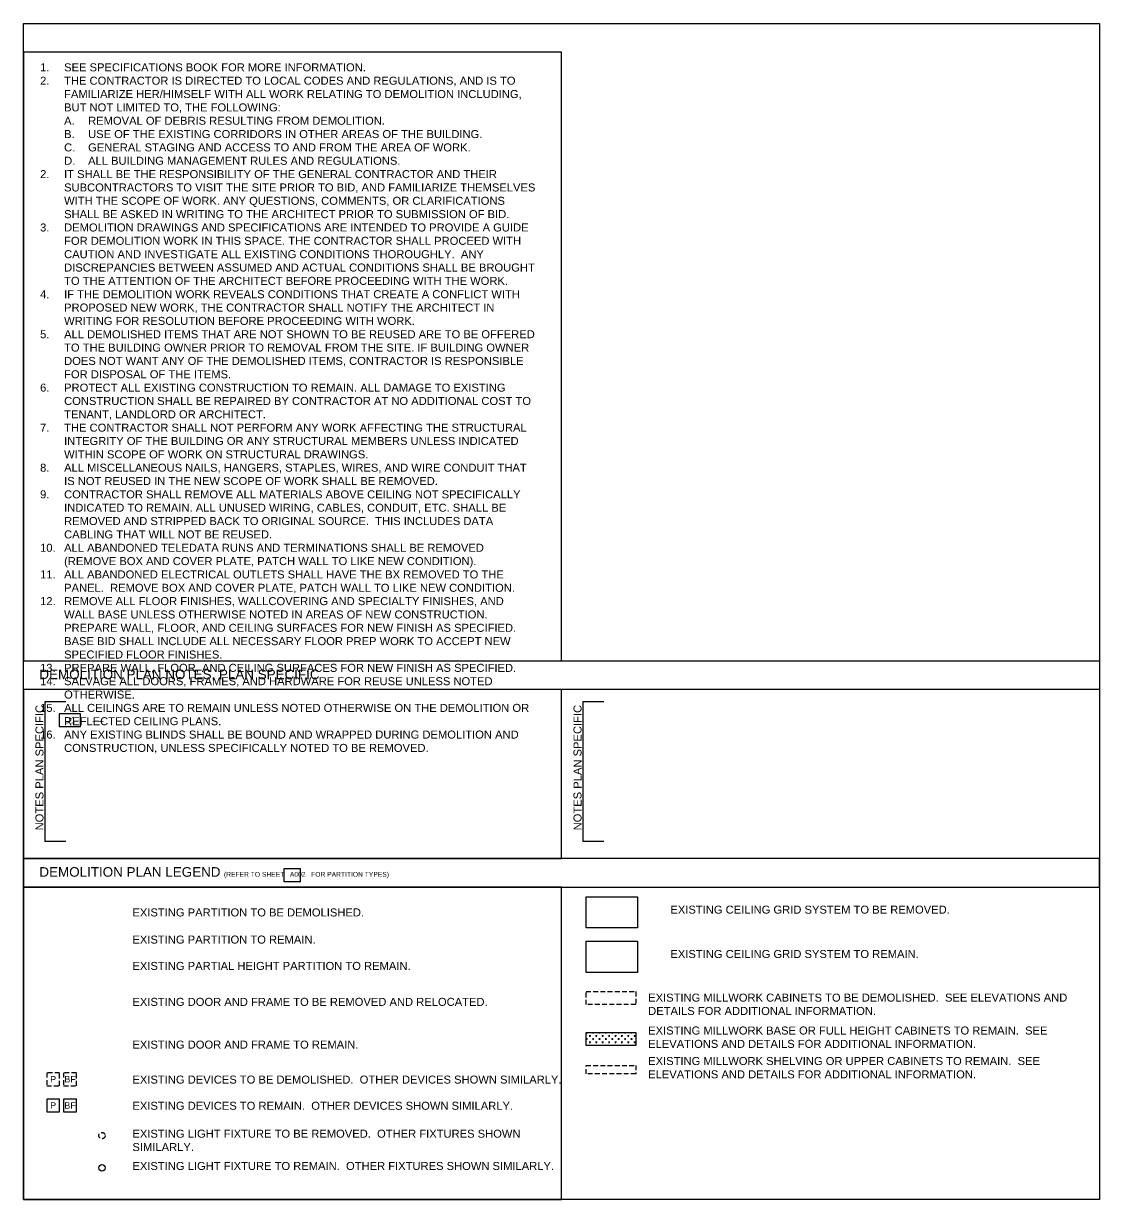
# Model space of a CAD drawing. Header units: inches. Extents: x -118 to 9372, y -4039 to 888.
# Drawn here: x 5076 to 6421, y -4039 to -2570 of the extents above; entities that cross this region are included whole.
import ezdxf
from ezdxf.enums import TextEntityAlignment as Align

# ---------------------------------------------------------------- set-up
doc = ezdxf.new("R2010")
doc.units = ezdxf.units.IN
doc.header["$LTSCALE"] = 96
doc.header["$MEASUREMENT"] = 0
doc.linetypes.add('HIDDEN4', pattern=[0.09375, 0.0625, -0.03125])
for name, color, linetype in [('A-Anno-Demo', 7, 'Continuous'), ('A-Anno-Flor', 7, 'Continuous'), ('A-Anno-PwrS', 7, 'Continuous'), ('A-Flor-Case-Demo', 7, 'HIDDEN4'), ('A-Flor-Case-Exst', 235, 'Continuous'), ('A-Flor-Case-Patt', 1, 'Continuous'), ('A-Lite-Demo', 4, 'HIDDEN4'), ('A-Lite-Exst', 15, 'Continuous'), ('A-Powr-Demo', 7, 'HIDDEN4'), ('A-Powr-Exst', 1, 'Continuous'), ('Legend 300$0$A-Anno-PwrS', 7, 'Continuous')]:
    doc.layers.add(name, color=color, linetype=linetype)
doc.styles.add('Legend 300$0$XFINE_1-8', font='ARIALN.TTF', dxfattribs={"width": 0.8, "height": 8})
doc.styles.add('OTJ_Title1', font='swiss.ttf')
doc.styles.add('OTJ_Title2', font='swissl.ttf')
doc.styles.add('XFINE_0', font='swissl.ttf', dxfattribs={"width": 0.8})
doc.styles.add('XFINE_1-8', font='swissl.ttf', dxfattribs={"height": 10})

# ---------------------------------------------------------------- blocks, each defined once
blk = doc.blocks.new('A$C63DA0F89')
at = {"color": 0, "linetype": 'ByBlock', "lineweight": -2}
blk.add_lwpolyline([(8.8, 0), (24.8, 0), (24.8, 16), (8.8, 16)], close=True, dxfattribs=at)
at = {"color": 0, "linetype": 'ByBlock', "lineweight": -2, "style": 'OTJ_Title1', "flags": 8}
blk.add_attdef('CODE', text='', height=8, dxfattribs=at).set_placement((16.8, 8), align=Align.MIDDLE)
blk = doc.blocks.new('multi-note')
at = {"color": 4}
blk.add_lwpolyline([(-1.67, -1), (1.67, -1), (1.67, 1), (-1.67, 1)], close=True, dxfattribs=at)
at = {"color": 0, "style": 'XFINE_0', "width": 0.8}
blk.add_attdef('MULTI-NOTE', text='', height=1, dxfattribs=at).set_placement((0, 0), align=Align.MIDDLE_CENTER)

msp = doc.modelspace()

# ---------------------------------------------------------------- hatches: boundary and pattern name
at = {"layer": 'A-Flor-Case-Patt'}
h = msp.add_hatch(dxfattribs=at)
h.set_pattern_fill('CROSS', color=254, scale=16, angle=90, style=0)
h.set_pattern_definition([(90, (4488.009, -3555.8305), (-4, 4), [2, -6]), (180, (4489.009, -3554.8305), (-4, -4), [2, -6])])
h.paths.add_polyline_path([(5779.1, -3830.6), (5841.2, -3830.6), (5841.2, -3846.8), (5779.1, -3846.8)])

# ---------------------------------------------------------------- linework, layer by layer
at = {"layer": 'A-Anno-Demo', "color": 6}
msp.add_lwpolyline([(5401.8, -3625.7), (5421.7, -3625.7), (5421.7, -3642.4), (5401.8, -3642.4)], close=True, dxfattribs=at)
at = {"layer": 'A-Anno-Demo'}
for points in [[(5779.1, -3660.9), (5843.4, -3660.9), (5843.4, -3700), (5779.1, -3700)], [(5779.1, -3716.3), (5843.4, -3716.3), (5843.4, -3755.5), (5779.1, -3755.5)]]:
    msp.add_lwpolyline(points, close=True, dxfattribs=at)
at = {"layer": 'A-Anno-PwrS'}
for p, q in [((5102.4, -3417.6), (5102.4, -3592.1)), ((5128.9, -3417.6), (5102.4, -3417.6)), ((5774.9, -3417.6), (5774.9, -3592.1)), ((5801.3, -3417.6), (5774.9, -3417.6)), ((5128.9, -3592.1), (5102.4, -3592.1)), ((5801.3, -3592.1), (5774.9, -3592.1))]:
    msp.add_line(p, q, dxfattribs=at)
at = {"layer": 'A-Anno-PwrS', "color": 5}
for points in [[(5076, -2570.1), (6420.8, -2570.1), (6420.8, -4039.2), (5076, -4039.2)], [(5076, -3366.3), (5748.4, -3366.3), (5748.4, -2606.1), (5076, -2606.1)], [(5076, -3366.3), (6420.8, -3366.3), (6420.8, -3402.3), (5076, -3402.3)], [(5076, -3613.1), (5748.4, -3613.1), (5748.4, -3402.3), (5076, -3402.3)], [(5076, -4039.2), (5748.4, -4039.2), (5748.4, -3649.1), (5076, -3649.1)]]:
    msp.add_lwpolyline(points, close=True, dxfattribs=at)
at = {"layer": 'A-Flor-Case-Demo'}
msp.add_lwpolyline([(5779.1, -3779.5), (5841.2, -3779.5), (5841.2, -3795.7), (5779.1, -3795.7)], close=True, dxfattribs=at)
at = {"layer": 'A-Flor-Case-Exst'}
msp.add_lwpolyline([(5779.1, -3830.6), (5841.2, -3830.6), (5841.2, -3846.8), (5779.1, -3846.8)], close=True, dxfattribs=at)
at = {"layer": 'A-Flor-Case-Exst', "linetype": 'HIDDEN4'}
msp.add_lwpolyline([(5779.1, -3871.7), (5841.2, -3871.7), (5841.2, -3882.2), (5779.1, -3882.2)], close=True, dxfattribs=at)
at = {"layer": 'A-Lite-Demo'}
msp.add_circle((5174, -3959.3), 4, dxfattribs=at)
at = {"layer": 'A-Lite-Exst'}
msp.add_circle((5174, -3999.6), 4, dxfattribs=at)
at = {"layer": 'Legend 300$0$A-Anno-PwrS', "color": 5}
msp.add_lwpolyline([(5076, -3649.1), (6420.8, -3649.1), (6420.8, -3613.1), (5076, -3613.1)], close=True, dxfattribs=at)

# ---------------------------------------------------------------- block references
at = {"layer": 'A-Anno-PwrS'}
ref = msp.add_blockref('multi-note', (5133.9, -3440.3), dxfattribs=dict(at, xscale=8, yscale=8, zscale=8))
ref.add_attrib('MULTI-NOTE', 'D1', dxfattribs={"layer": '0', "color": 0, "height": 8, "style": 'XFINE_0'}).set_placement((5133.9, -3440.3), align=Align.MIDDLE_CENTER)
at = {"layer": 'A-Powr-Demo'}
for p, values in [((5096.2, -3897), {'CODE': 'P'}), ((5117.3, -3897), {'CODE': 'BF'})]:
    msp.add_blockref('A$C63DA0F89', p, dxfattribs=at).add_auto_attribs(values)
at = {"layer": 'A-Powr-Exst'}
for p, values in [((5096.2, -3929.7), {'CODE': 'P'}), ((5117.3, -3929.7), {'CODE': 'BF'})]:
    msp.add_blockref('A$C63DA0F89', p, dxfattribs=at).add_auto_attribs(values)

# ---------------------------------------------------------------- texts
note = msp.add_mtext_static_columns([''] * 2, width=619.401, gutter_width=63.1, height=0, dxfattribs=dict(insert=(5096.7, -2619.9), char_height=10, attachment_point=1, style='XFINE_1-8'))
for column, words in zip([note] + note.columns.linked_columns, ['\\pi-30,l30,t30;1.^ISEE SPECIFICATIONS BOOK FOR MORE INFORMATION.\\P2.^ITHE CONTRACTOR IS DIRECTED TO LOCAL CODES AND REGULATIONS, AND IS TO FAMILIARIZE HER/HIMSELF WITH ALL WORK RELATING TO DEMOLITION INCLUDING, BUT NOT LIMITED TO, THE FOLLOWING:\\P\\pl60,t60;A.^IREMOVAL OF DEBRIS RESULTING FROM DEMOLITION.\\PB.^IUSE OF THE EXISTING CORRIDORS IN OTHER AREAS OF THE BUILDING.\\PC.^IGENERAL STAGING AND ACCESS TO AND FROM THE AREA OF WORK.\\PD.^IALL BUILDING MANAGEMENT RULES AND REGULATIONS.\\P\\pl30,t30;2.^IIT SHALL BE THE RESPONSIBILITY OF THE GENERAL CONTRACTOR AND THEIR SUBCONTRACTORS TO VISIT THE SITE PRIOR TO BID, AND FAMILIARIZE THEMSELVES WITH THE SCOPE OF WORK. ANY QUESTIONS, COMMENTS, OR CLARIFICATIONS SHALL BE ASKED IN WRITING TO THE ARCHITECT PRIOR TO SUBMISSION OF BID.\\P3.^IDEMOLITION DRAWINGS AND SPECIFICATIONS ARE INTENDED TO PROVIDE A GUIDE FOR DEMOLITION WORK IN THIS SPACE. THE CONTRACTOR SHALL PROCEED WITH CAUTION AND INVESTIGATE ALL EXISTING CONDITIONS THOROUGHLY.  ANY DISCREPANCIES BETWEEN ASSUMED AND ACTUAL CONDITIONS SHALL BE BROUGHT TO THE ATTENTION OF THE ARCHITECT BEFORE PROCEEDING WITH THE WORK.\\P4.^IIF THE DEMOLITION WORK REVEALS CONDITIONS THAT CREATE A CONFLICT WITH PROPOSED NEW WORK, THE CONTRACTOR SHALL NOTIFY THE ARCHITECT IN WRITING FOR RESOLUTION BEFORE PROCEEDING WITH WORK.\\P5.^IALL DEMOLISHED ITEMS THAT ARE NOT SHOWN TO BE REUSED ARE TO BE OFFERED TO THE BUILDING OWNER PRIOR TO REMOVAL FROM THE SITE. IF BUILDING OWNER DOES NOT WANT ANY OF THE DEMOLISHED ITEMS, CONTRACTOR IS RESPONSIBLE FOR DISPOSAL OF THE ITEMS.\\P6.^IPROTECT ALL EXISTING CONSTRUCTION TO REMAIN. ALL DAMAGE TO EXISTING CONSTRUCTION SHALL BE REPAIRED BY CONTRACTOR AT NO ADDITIONAL COST TO TENANT, LANDLORD OR ARCHITECT.\\P7.^ITHE CONTRACTOR SHALL NOT PERFORM ANY WORK AFFECTING THE STRUCTURAL INTEGRITY OF THE BUILDING OR ANY STRUCTURAL MEMBERS UNLESS INDICATED WITHIN SCOPE OF WORK ON STRUCTURAL DRAWINGS. \\P8.^IALL MISCELLANEOUS NAILS, HANGERS, STAPLES, WIRES, AND WIRE CONDUIT THAT IS NOT REUSED IN THE NEW SCOPE OF WORK SHALL BE REMOVED.\\P9.^ICONTRACTOR SHALL REMOVE ALL MATERIALS ABOVE CEILING NOT SPECIFICALLY INDICATED TO REMAIN. ALL UNUSED WIRING, CABLES, CONDUIT, ETC. SHALL BE REMOVED AND STRIPPED BACK TO ORIGINAL SOURCE.  THIS INCLUDES DATA CABLING THAT WILL NOT BE REUSED.\\P10.^IALL ABANDONED TELEDATA RUNS AND TERMINATIONS SHALL BE REMOVED (REMOVE BOX AND COVER PLATE, PATCH WALL TO LIKE NEW CONDITION). \\P', '\\pi-30,l30,t30;11.^IALL ABANDONED ELECTRICAL OUTLETS SHALL HAVE THE BX REMOVED TO THE PANEL.  REMOVE BOX AND COVER PLATE, PATCH WALL TO LIKE NEW CONDITION.\\P12.^IREMOVE ALL FLOOR FINISHES, WALLCOVERING AND SPECIALTY FINISHES, AND WALL BASE UNLESS OTHERWISE NOTED IN AREAS OF NEW CONSTRUCTION. PREPARE WALL, FLOOR, AND CEILING SURFACES FOR NEW FINISH AS SPECIFIED. BASE BID SHALL INCLUDE ALL NECESSARY FLOOR PREP WORK TO ACCEPT NEW SPECIFIED FLOOR FINISHES.\\P13.^IPREPARE WALL, FLOOR, AND CEILING SURFACES FOR NEW FINISH AS SPECIFIED.\\P14.^ISALVAGE ALL DOORS, FRAMES, AND HARDWARE FOR REUSE UNLESS NOTED OTHERWISE.\\P15.^IALL CEILINGS ARE TO REMAIN UNLESS NOTED OTHERWISE ON THE DEMOLITION OR REFLECTED CEILING PLANS.\\P16.^IANY EXISTING BLINDS SHALL BE BOUND AND WRAPPED DURING DEMOLITION AND CONSTRUCTION, UNLESS SPECIFICALLY NOTED TO BE REMOVED.']):
    column.text = words
at = {"layer": 'A-Anno-Demo', "char_height": 10, "width": 526.46, "attachment_point": 1, "style": 'XFINE_1-8'}
for s, insert in [('EXISTING CEILING GRID SYSTEM TO BE REMOVED.', (5884.5, -3672.1)), ('EXISTING CEILING GRID SYSTEM TO REMAIN.', (5884.5, -3727.5)), ('EXISTING DOOR AND FRAME TO BE REMOVED AND RELOCATED.', (5212.1, -3787.3)), ('EXISTING DOOR AND FRAME TO REMAIN.', (5212.1, -3840.7)), ('EXISTING DEVICES TO BE DEMOLISHED.  OTHER DEVICES SHOWN SIMILARLY. ', (5212.1, -3884.4)), ('EXISTING DEVICES TO REMAIN.  OTHER DEVICES SHOWN SIMILARLY. ', (5212.1, -3917.1)), ('EXISTING LIGHT FIXTURE TO BE REMOVED.  OTHER FIXTURES SHOWN SIMILARLY. ', (5212.1, -3952)), ('EXISTING LIGHT FIXTURE TO REMAIN.  OTHER FIXTURES SHOWN SIMILARLY. ', (5212.1, -3992.3))]:
    msp.add_mtext(s, dxfattribs=dict(at, insert=insert))
at = {"layer": 'A-Anno-Flor', "style": 'OTJ_Title2'}
msp.add_text('(REFER TO SHEET   A002   FOR PARTITION TYPES)', height=6, dxfattribs=at).set_placement((5326.5, -3636))
at = {"layer": 'A-Anno-Flor', "attachment_point": 1}
for s, insert, char_height, width, style in [('DEMOLITION PLAN LEGEND', (5095.8, -3624), 12, 240.458, 'OTJ_Title1'), ('EXISTING PARTITION TO BE DEMOLISHED.', (5212.1, -3675.6), 10, 540.348, 'XFINE_1-8'), ('EXISTING PARTITION TO REMAIN.', (5212.1, -3709.5), 10, 540.348, 'XFINE_1-8'), ('EXISTING PARTIAL HEIGHT PARTITION TO REMAIN.', (5212.1, -3742.4), 10, 540.348, 'XFINE_1-8'), ('EXISTING MILLWORK CABINETS TO BE DEMOLISHED.  SEE ELEVATIONS AND DETAILS FOR ADDITIONAL INFORMATION.', (5856.7, -3782), 10, 546.873, 'XFINE_1-8'), ('EXISTING MILLWORK BASE OR FULL HEIGHT CABINETS TO REMAIN.  SEE ELEVATIONS AND DETAILS FOR ADDITIONAL INFORMATION.', (5856.7, -3823.1), 10, 546.873, 'XFINE_1-8'), ('EXISTING MILLWORK SHELVING OR UPPER CABINETS TO REMAIN.  SEE ELEVATIONS AND DETAILS FOR ADDITIONAL INFORMATION.', (5856.7, -3861.2), 10, 546.873, 'XFINE_1-8')]:
    msp.add_mtext(s, dxfattribs=dict(at, insert=insert, char_height=char_height, width=width, style=style))
at = {"layer": 'A-Anno-PwrS', "insert": (5095.8, -3377.2), "char_height": 12, "width": 397.349, "attachment_point": 1, "style": 'OTJ_Title1'}
msp.add_mtext('DEMOLITION PLAN NOTES, PLAN SPECIFIC', dxfattribs=at)
at = {"layer": 'A-Anno-PwrS', "char_height": 10, "width": 228.495, "attachment_point": 2, "rotation": 90, "style": 'XFINE_1-8'}
for insert in [(5090.9, -3499.7), (5763.4, -3499.7)]:
    msp.add_mtext('NOTES PLAN SPECIFIC', dxfattribs=dict(at, insert=insert))
at = {"layer": 'Legend 300$0$A-Anno-PwrS', "insert": (5161.7, -3435.7), "char_height": 10, "width": 568.444, "attachment_point": 1, "style": 'Legend 300$0$XFINE_1-8'}
msp.add_mtext('{\\fArial|b0|i0|c0|p34;----}', dxfattribs=at)

doc.saveas('drawing.dxf')
